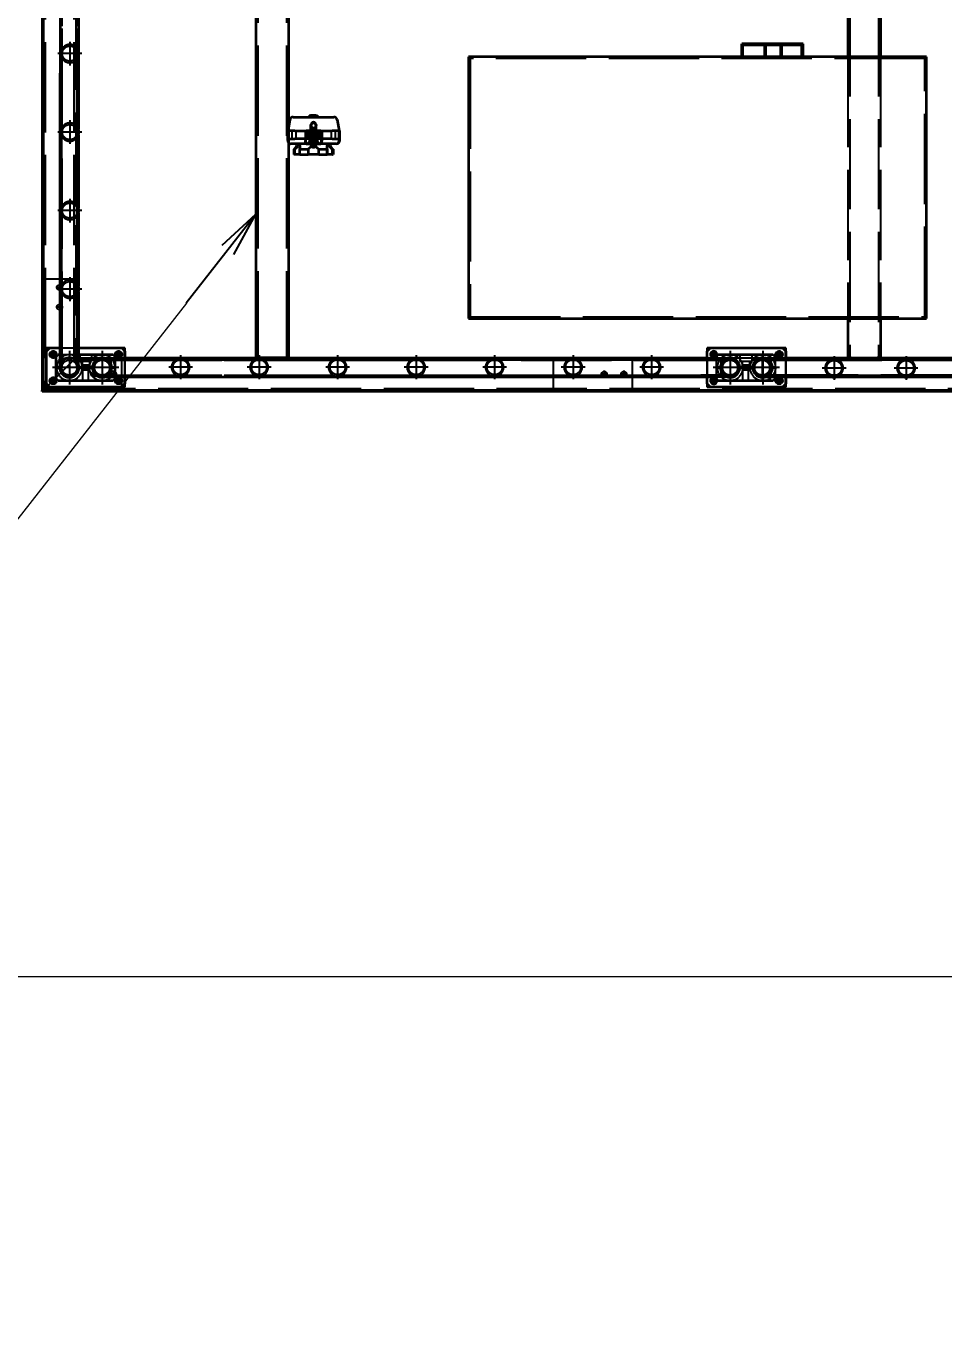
# Model space of a CAD drawing. Header units: millimetres. Extents: x -73083 to 81340, y -6859 to 6812.
# Drawn here: x -68755 to -67353, y -953 to 1062 of the extents above; entities that cross this region are included whole.
import ezdxf

# ---------------------------------------------------------------- set-up
doc = ezdxf.new("R2010")
doc.units = ezdxf.units.MM
doc.linetypes.add('AM_ISO02W050', pattern=[7.5, 6, -1.5])
doc.linetypes.add('AM_ISO08W050', pattern=[18, 12, -1.5, 3, -1.5])
doc.layers.add('AM_7', color=2, linetype='AM_ISO08W050', lineweight=25)
doc.layers.add('AM_HID', color=1, linetype='AM_ISO02W050', lineweight=25)
doc.layers.add('word_dim', color=253, linetype='Continuous')
doc.styles.get("Standard").update_dxf_attribs({"font": 'romans.shx', "bigfont": 'bigfont.shx'})
doc.dimstyles.new('STANDARD 1-23', dxfattribs={"dimscale": 23, "dimtxt": 3.5, "dimasz": 3, "dimexe": 1, "dimexo": 0, "dimgap": 1, "dimtad": 3, "dimdsep": 46, "dimtxsty": 'Standard', "dimblk1": 'OPEN', "dimblk2": 'OPEN', "dimsah": 1, "dimcen": 0, "dimclrd": 256, "dimclre": 256, "dimclrt": 3, "dimazin": 2, "dimtfac": 1, "dimtmove": 0, "dimatfit": 3, "dimldrblk": 'OPEN', "dimfxl": 0, "dimtolj": 1, "dimtzin": 0, "dimlwd": 13, "dimlwe": 13, "dimarcsym": 0})

# ---------------------------------------------------------------- blocks, each defined once
blk = doc.blocks.new('_Open')
at = {"color": 0, "lineweight": -2}
for p, q in [((-1, 0.167), (0, 0)), ((-1, -0.167), (0, 0)), ((0, 0), (-1, 0))]:
    blk.add_line(p, q, dxfattribs=at)
blk = doc.blocks.new('*D1038')
at = {"layer": 'DEFPOINTS', "color": 0, "ltscale": 2}
for p in [(-69400.5, 5106.5), (-69992.4, -391.2), (-66747, -391.2)]:
    blk.add_point(p, dxfattribs=at)
at = {"layer": 'word_dim', "lineweight": 13, "ltscale": 2}
for p, q in [((-69400.5, 5106.5), (-70015.4, 5106.5)), ((-69992.4, 5037.5), (-69992.4, -322.2)), ((-66747, -391.2), (-70015.4, -391.2))]:
    blk.add_line(p, q, dxfattribs=at)
at = {"layer": 'word_dim', "lineweight": 13, "ltscale": 2, "xscale": 69, "yscale": 69, "zscale": 69}
for p, rotation in [((-69992.4, 5106.5), 90), ((-69992.4, -391.2), 270)]:
    blk.add_blockref('_Open', p, dxfattribs=dict(at, rotation=rotation))
at = {"layer": 'word_dim', "color": 3, "ltscale": 2, "insert": (-70055.6, 2357.6), "char_height": 80.5, "attachment_point": 5, "rotation": 90}
blk.add_mtext('\\A1;5497.6', dxfattribs=at)
blk = doc.blocks.new('aa1')
for p, q in [((0, 0), (-1, 0)), ((-0.4, 0.067), (0, 0)), ((-0.4, -0.067), (0, 0))]:
    blk.add_line(p, q)
blk = doc.blocks.new('aa2')
blk.add_circle((0, 0), 1)
blk = doc.blocks.new('*D1041')
at = {"layer": 'DEFPOINTS', "color": 0, "linetype": 'Continuous', "ltscale": 2}
for p in [(-68404, 774.4), (-69619.9, -780.9), (-69619.9, -780.9)]:
    blk.add_point(p, dxfattribs=at)
at = {"layer": 'word_dim', "linetype": 'Continuous', "lineweight": 13, "ltscale": 2}
blk.add_line((-68510.2, 638.5), (-69513.7, -645), dxfattribs=at)
at = {"layer": 'word_dim', "linetype": 'Continuous', "lineweight": 13, "ltscale": 2, "xscale": 172.5, "yscale": 172.5, "zscale": 172.5}
for name, p, rotation in [('aa1', (-68404, 774.4), 51.98092033199367), ('aa2', (-69619.9, -780.9), 231.9809203319936)]:
    blk.add_blockref(name, p, dxfattribs=dict(at, rotation=rotation))
at = {"layer": 'word_dim', "color": 3, "linetype": 'Continuous', "ltscale": 2, "insert": (-69012, -3.2), "char_height": 0.000023, "attachment_point": 5, "rotation": 51.9809}
blk.add_mtext('\\A1;1974.23', dxfattribs=at)

msp = doc.modelspace()

# ---------------------------------------------------------------- linework, layer by layer
at = {"color": 7, "lineweight": 35, "ltscale": 23}
for p, q in [((-68353.97554, 1956.24585), (-68353.97719, 554.98194)), ((-68728.96074, 1214.96546), (-68728.9616, 504.98243)), ((-68730.46093, 1204.97468), (-68730.46172, 504.97461)), ((-68728.96093, 1204.97461), (-68728.96172, 504.97461)), ((-68702.9583, 1199.98249), (-68702.95964, 989.98249)), ((-68674.9583, 1199.9823), (-68674.95964, 989.9823)), ((-68403.97643, 1204.96888), (-68403.97719, 554.98206)), ((-67498.96019, 1204.97175), (-67498.9594, 1014.96125)), ((-67448.96019, 1204.97193), (-67448.9594, 1014.96106)), ((-68674.95769, 1135.80433), (-68674.95842, 1024.15973)), ((-67661.27575, 1014.9607), (-67661.27568, 1034.9607)), ((-67567.2108, 1034.96039), (-67661.27568, 1034.9607)), ((-67567.2108, 1014.96039), (-67567.2108, 1034.96039)), ((-68674.95848, 1015.80433), (-68674.95928, 904.15973)), ((-68078.91426, 1014.9618), (-68078.91532, 614.9618)), ((-67378.91423, 1014.95997), (-68078.91426, 1014.9618)), ((-67378.91533, 614.95997), (-67378.91423, 1014.95997)), ((-68702.96233, 584.98243), (-68702.95964, 989.98249)), ((-68674.96233, 584.9823), (-68674.95964, 989.9823)), ((-68351.91875, 918.75586), (-68353.97698, 907.08375)), ((-68346.99468, 922.88758), (-68284.55532, 922.88703)), ((-68320.27498, 925.88733), (-68323.275, 922.88733)), ((-68320.27498, 925.88733), (-68315.77497, 925.88733)), ((-68319.77513, 898.88733), (-68319.77501, 910.85462)), ((-68319.77501, 910.89325), (-68319.77501, 909.88733)), ((-68315.77497, 925.88733), (-68311.27498, 925.88727)), ((-68311.77513, 898.88727), (-68311.77504, 909.88685)), ((-68311.27498, 925.88727), (-68308.275, 922.88721)), ((-68279.63131, 918.75525), (-68276.65712, 901.88697)), ((-68674.95928, 895.80439), (-68674.96001, 784.1598)), ((-68351.12743, 901.88758), (-68353.97631, 901.88758)), ((-68353.97631, 889.88758), (-68351.12755, 889.88758)), ((-68351.12755, 889.88758), (-68344.21852, 889.88752)), ((-68344.21843, 901.88752), (-68351.12743, 901.88758)), ((-68321.06672, 889.88733), (-68344.21852, 889.88752)), ((-68344.21843, 901.88752), (-68321.06662, 901.88733)), ((-68307.78116, 898.88721), (-68323.78128, 898.88733)), ((-68323.76915, 892.8874), (-68320.77509, 892.88733)), ((-68320.77509, 892.88733), (-68323.76915, 892.8874)), ((-68320.77517, 889.00062), (-68320.77513, 891.88733)), ((-68318.27517, 887.55719), (-68320.77517, 889.00062)), ((-68320.77513, 891.88733), (-68320.7751, 894.77411)), ((-68320.7751, 894.77411), (-68318.2751, 896.21747)), ((-68319.77526, 880.922), (-68319.77523, 888.42334)), ((-68319.7752, 887.48731), (-68319.77523, 880.84644)), ((-68319.7752, 888.42414), (-68319.7752, 887.48731)), ((-68315.77518, 886.11377), (-68318.27517, 887.55719)), ((-68318.2751, 896.21747), (-68315.77509, 897.66077)), ((-68313.27517, 887.55713), (-68315.77518, 886.11377)), ((-68315.77509, 897.66077), (-68313.2751, 896.21741)), ((-68310.77517, 889.00049), (-68313.27517, 887.55713)), ((-68313.2751, 896.21741), (-68310.7751, 894.77399)), ((-68311.7752, 887.48725), (-68311.77526, 880.89881)), ((-68311.7752, 888.42408), (-68311.7752, 887.48725)), ((-68310.77517, 892.88727), (-68307.76903, 892.88721)), ((-68307.76903, 892.88721), (-68310.77517, 892.88727)), ((-68310.77513, 891.88727), (-68310.77517, 889.00049)), ((-68310.7751, 894.77399), (-68310.77513, 891.88727)), ((-68287.33191, 889.88709), (-68310.48372, 889.88727)), ((-68310.48362, 901.88727), (-68287.33182, 901.88709)), ((-68287.33191, 889.88709), (-68280.42292, 889.88703)), ((-68280.42281, 901.88703), (-68287.33182, 901.88709)), ((-68280.42292, 889.88703), (-68277.3422, 889.88697)), ((-68277.34211, 901.88697), (-68280.42281, 901.88703)), ((-68275.81635, 889.88697), (-68277.3422, 889.88697)), ((-68277.34211, 901.88697), (-68275.81626, 901.88697)), ((-68275.77517, 901.88697), (-68275.81626, 901.88697)), ((-68275.77529, 886.88697), (-68275.77517, 901.88697)), ((-68319.77526, 881.88733), (-68350.77532, 881.88758)), ((-68345.77541, 873.88758), (-68345.77547, 865.88758)), ((-68344.80112, 873.88758), (-68345.77539, 873.88758)), ((-68344.80114, 873.88758), (-68344.8012, 865.88758)), ((-68338.14872, 880.88746), (-68336.84993, 880.88746)), ((-68336.85537, 865.88746), (-68336.85529, 873.88758)), ((-68336.85526, 873.88746), (-68323.72168, 873.88733)), ((-68323.7217, 873.88733), (-68323.72176, 865.88733)), ((-68280.77533, 881.88697), (-68311.77207, 881.88733)), ((-68307.82952, 865.88721), (-68307.82944, 873.88721)), ((-68307.82906, 873.88733), (-68294.69548, 873.88709)), ((-68294.70073, 880.88709), (-68293.40194, 880.88709)), ((-68294.69545, 873.88709), (-68294.69551, 865.88709)), ((-68286.74965, 873.88709), (-68285.77541, 873.88709)), ((-68286.74962, 865.88709), (-68286.74956, 873.88709)), ((-68285.77541, 873.88709), (-68285.77547, 865.88709)), ((-68344.80129, 865.88758), (-68345.77547, 865.88758)), ((-68336.85523, 865.88746), (-68344.80129, 865.88758)), ((-68336.85537, 865.88746), (-68323.72136, 865.88733)), ((-68307.82952, 865.88721), (-68323.72136, 865.88733)), ((-68307.82952, 865.88721), (-68294.69553, 865.88709)), ((-68286.74962, 865.88709), (-68295.03545, 865.88709)), ((-68286.74962, 865.88709), (-68285.77547, 865.88709)), ((-68674.96013, 775.80433), (-68674.96086, 664.1598)), ((-68674.96086, 655.80433), (-68674.96154, 559.98304)), ((-68078.91532, 614.9618), (-67378.91533, 614.95997)), ((-67498.95775, 614.96119), (-67498.95751, 554.974)), ((-67448.95775, 614.96106), (-67448.95751, 554.97425)), ((-68674.96257, 539.89185), (-68674.96233, 584.9823)), ((-68723.9616, 514.98243), (-68723.96154, 564.98243)), ((-68723.96148, 569.98243), (-68723.96154, 564.98243)), ((-68723.96154, 564.98243), (-68718.96154, 569.98243)), ((-68723.96148, 569.98243), (-68718.96154, 569.98243)), ((-68718.96154, 569.98243), (-68702.9616, 569.98243)), ((-68674.9616, 569.9823), (-68608.96154, 569.9823)), ((-68608.96154, 569.9823), (-68603.96151, 569.9823)), ((-68608.96154, 569.9823), (-68603.96154, 564.9823)), ((-68603.96154, 553.98328), (-68603.96151, 569.9823)), ((-68603.96154, 564.9823), (-68603.96154, 553.98243)), ((-67713.96154, 564.98389), (-67708.96154, 569.98389)), ((-67713.96154, 569.98121), (-67708.96422, 569.98121)), ((-67713.96154, 569.98121), (-67713.96154, 564.98389)), ((-67713.96154, 553.98475), (-67713.96154, 564.98389)), ((-67708.96154, 569.98389), (-67598.96154, 569.98377)), ((-67598.96154, 569.98377), (-67593.96154, 564.98377)), ((-67598.95885, 569.98108), (-67593.96154, 569.98108)), ((-67593.96154, 553.97193), (-67593.96154, 569.98108)), ((-67593.96154, 564.98377), (-67593.96154, 553.9712)), ((-68708.96257, 556.9823), (-68705.96257, 559.9823)), ((-68708.96257, 540.9823), (-68708.96257, 556.9823)), ((-68705.96257, 559.9823), (-68702.96257, 559.9823)), ((-68674.96257, 559.9823), (-68621.96257, 559.9823)), ((-68638.97319, 553.9823), (-68593.9627, 553.98243)), ((-68621.96257, 559.9823), (-68618.96257, 556.9823)), ((-68618.96257, 556.9823), (-68618.96257, 553.98243)), ((-68603.96154, 554.9823), (-67713.96154, 554.98121)), ((-68593.9627, 553.98243), (-68128.9627, 553.98316)), ((-68398.97722, 554.98206), (-68403.97719, 554.98206)), ((-68358.97722, 554.98206), (-68398.97722, 554.98206)), ((-68353.97719, 554.98194), (-68358.97722, 554.98206)), ((-67723.9627, 553.98377), (-68128.9627, 553.98316)), ((-67699.98125, 556.97132), (-67696.98125, 559.97132)), ((-67699.98125, 553.98389), (-67699.98125, 556.97132)), ((-67696.98125, 559.97132), (-67612.98125, 559.97132)), ((-67629.99193, 553.97132), (-67584.98125, 553.97107)), ((-67612.98125, 559.97132), (-67609.98125, 556.97132)), ((-67609.98125, 556.97132), (-67609.98125, 553.9712)), ((-67593.96154, 554.98108), (-67498.95751, 554.98096)), ((-67584.98125, 553.97107), (-67179.98119, 553.96839)), ((-67493.95751, 554.974), (-67498.95751, 554.974)), ((-67493.95751, 554.974), (-67453.95751, 554.97425)), ((-67448.95751, 554.97425), (-67453.95751, 554.97425)), ((-67448.95751, 554.98096), (-67149.98021, 554.9806)), ((-68708.96257, 540.9823), (-68703.42803, 540.9823)), ((-68708.96257, 522.9823), (-68708.96257, 538.9823)), ((-68703.42803, 538.9823), (-68708.96257, 538.9823)), ((-68674.49712, 540.9823), (-68653.42803, 540.9823)), ((-68653.42803, 538.9823), (-68674.49712, 538.9823)), ((-68618.96331, 525.9823), (-67699.98198, 525.98389)), ((-68618.96257, 525.98243), (-68618.96257, 522.9823)), ((-68603.9616, 509.9823), (-68603.96157, 525.98328)), ((-68603.96157, 525.98243), (-68603.9616, 514.9823)), ((-68593.96263, 525.98243), (-68128.96265, 525.98316)), ((-68128.96265, 525.98316), (-67723.96263, 525.98377)), ((-67678.95183, 525.98389), (-67723.96263, 525.98377)), ((-67713.9616, 514.98389), (-67713.9616, 525.98475)), ((-67699.98125, 522.97132), (-67699.98125, 525.98389)), ((-67644.4467, 538.97132), (-67664.99932, 538.97132)), ((-67664.99755, 540.97132), (-67644.4467, 540.97132)), ((-67524.16387, 525.97059), (-67609.98198, 525.9712)), ((-67609.98125, 525.9712), (-67609.98125, 522.97132)), ((-67593.9616, 509.98108), (-67593.9616, 525.97193)), ((-67593.9616, 525.9712), (-67593.9616, 514.98377)), ((-67584.98143, 525.97107), (-67179.98143, 525.96839)), ((-67414.16387, 525.96985), (-67515.80248, 525.97059)), ((-67304.16387, 525.96912), (-67405.80248, 525.96985)), ((-68728.96172, 504.97461), (-68730.46172, 504.97461)), ((-68730.46172, 503.47461), (-68730.46172, 504.97461)), ((-67134.98168, 504.97278), (-68730.46172, 504.97461)), ((-68723.9616, 509.98243), (-68728.9616, 504.98243)), ((-68728.96123, 504.98243), (-68723.96123, 509.98243)), ((-68728.96123, 504.98243), (-67134.9818, 504.9806)), ((-68723.9616, 514.98243), (-68723.9616, 509.98243)), ((-68718.9616, 509.98243), (-68723.9616, 514.98243)), ((-68603.9616, 509.9823), (-68723.9616, 509.98243)), ((-68608.9616, 509.9823), (-68718.9616, 509.98243)), ((-68711.6115, 522.3324), (-68716.31163, 517.63233)), ((-68711.61132, 522.33228), (-68716.31145, 517.63221)), ((-68705.96257, 519.9823), (-68708.96257, 522.9823)), ((-68621.96257, 519.9823), (-68705.96257, 519.9823)), ((-68618.96257, 522.9823), (-68621.96257, 519.9823)), ((-68603.9616, 514.9823), (-68608.9616, 509.9823)), ((-67948.93526, 504.9668), (-67948.93526, 504.98157)), ((-67713.9616, 514.98389), (-67713.9616, 509.98121)), ((-67708.9616, 509.98389), (-67713.9616, 514.98389)), ((-67593.9616, 509.98108), (-67713.9616, 509.98121)), ((-67598.9616, 509.98377), (-67708.9616, 509.98389)), ((-67696.98125, 519.97132), (-67699.98125, 522.97132)), ((-67612.98125, 519.97132), (-67696.98125, 519.97132)), ((-67609.98125, 522.97132), (-67612.98125, 519.97132)), ((-67593.9616, 514.98377), (-67598.9616, 509.98377)), ((-67134.98168, 503.47278), (-68730.46172, 503.47461))]:
    msp.add_line(p, q, dxfattribs=at)
for points in [[(-68311.78435, 911.16022), (-68311.77501, 910.36786), (-68311.77501, 909.88727)], [(-68338.14872, 880.88746), (-68339.04052, 879.4137), (-68339.94478, 878.13685), (-68340.70195, 877.21436), (-68341.37911, 876.48584), (-68342.11591, 875.78382), (-68342.92766, 875.10816), (-68343.81411, 874.47522), (-68344.80111, 873.88758)], [(-68336.08628, 876.79151), (-68336.1419, 877.81043), (-68336.33599, 879.0431), (-68336.61589, 880.16675), (-68336.84993, 880.88746)], [(-68319.0855, 878.64173), (-68320.00051, 877.62842), (-68321.41993, 876.1117), (-68322.82924, 874.70508), (-68323.7217, 873.88733)], [(-68307.82904, 873.88721), (-68309.1715, 875.141), (-68310.11538, 876.09559), (-68311.98772, 878.11023), (-68312.46512, 878.64148)], [(-68294.70073, 880.88709), (-68295.07422, 879.65381), (-68295.34296, 878.32605), (-68295.44371, 877.40186), (-68295.4644, 876.79126)], [(-68295.4644, 876.79126), (-68295.40673, 875.84778), (-68295.32215, 875.35779), (-68295.1939, 874.88563), (-68295.04406, 874.49659), (-68294.69545, 873.88709)], [(-68702.92998, 539.0271), (-68702.96263, 540.44043), (-68702.96257, 555.5138), (-68702.96233, 584.98243)], [(-67678.57866, 553.97864), (-67679.67766, 553.98389), (-67717.55852, 553.98389), (-67723.9627, 553.98377)], [(-68639.34661, 525.98755), (-68638.24761, 525.9823), (-68600.36681, 525.98243), (-68593.96263, 525.98243)], [(-67630.36522, 525.97657), (-67629.26641, 525.97132), (-67591.38561, 525.97107), (-67584.98143, 525.97107)]]:
    msp.add_lwpolyline(points, dxfattribs=at)
for centre, radius in [((-68315.7751, 891.88733), 4), ((-68315.7751, 891.88733), 3.5), ((-68713.96154, 559.98243), 5), ((-68613.96154, 559.9823), 5), ((-67603.96154, 559.98377), 5), ((-68713.96154, 559.98243), 3.3235), ((-68613.96154, 559.9823), 3.3235), ((-67703.96154, 559.98121), 3.3235), ((-67603.96154, 559.98108), 3.3235), ((-68713.9616, 519.98243), 5), ((-68613.96172, 519.9823), 5), ((-67603.96172, 519.98377), 5), ((-68713.9616, 519.98243), 3.3235), ((-68613.9616, 519.9823), 3.3235), ((-67703.9616, 519.98121), 3.3235), ((-67603.9616, 519.98108), 3.3235)]:
    msp.add_circle(centre, radius, dxfattribs=at)
for centre, radius, start, end in [((-68688.31987, 1019.98133), 14, 342.61340854, 17.38582648), ((-68346.99474, 917.88758), 5, 89.99953122, 169.99952889), ((-68315.77501, 910.88733), 4, 3.91257397, 176.0864842), ((-68284.55535, 917.88703), 5, 9.99953013, 89.99953122), ((-68688.32061, 899.98133), 14, 342.61340854, 17.38582648), ((-68323.77517, 895.88733), 3, 90.11696266, 179.9995269), ((-68323.77517, 895.88733), 3, 179.9995269, 270.11696449), ((-68315.77517, 895.88733), 8, 202.02389899, 231.31787), ((-68315.77517, 895.88733), 8, 119.99945692, 157.97514478), ((-68315.77517, 895.88733), 6, 209.99957918, 213.55758865), ((-68315.77517, 895.88733), 6, 131.80976924, 149.99946459), ((-68315.77513, 891.88733), 5, 59.99953039, 179.9988712), ((-68315.77513, 891.88733), 5, 179.99993671, 329.99924784), ((-68315.78936, 891.87305), 5.0195, 30.05898635, 59.94007359), ((-68315.77517, 895.88733), 6, 29.99959444, 48.18912586), ((-68315.77517, 895.88733), 8, 22.02391595, 59.99943476), ((-68315.77513, 891.88733), 5, 359.99953056, 29.99952955), ((-68315.79567, 891.89283), 5.02063, 330.06234855, 359.9367122), ((-68315.77517, 895.88733), 8, 308.68224794, 337.97516027), ((-68315.77517, 895.88733), 6, 326.44297325, 329.99948007), ((-68307.77517, 895.88721), 3, 266.08649035, 270.10036029), ((-68307.77517, 895.88721), 3, 86.08648853, 90.11696266), ((-68307.77517, 895.88727), 3.00003, 270.11697814, 273.91255525), ((-68307.77517, 895.88721), 3, 273.91257574, 86.08648853), ((-68280.77529, 886.88697), 5, 269.99953304, 359.99953055), ((-68350.77529, 886.88758), 5, 230.1828838, 269.99953304), ((-68350.75264, 882.56092), 10, 299.8495156, 356.1387899), ((-68315.77526, 880.88733), 4, 183.91257323, 356.08648687), ((-68315.94889, 880.89417), 4.17371, 356.15530018, 0.56520328), ((-68280.79802, 882.56031), 10, 183.86026765, 240.14952316), ((-68688.32146, 779.98133), 14, 342.61340854, 17.38582648), ((-68688.32225, 659.98133), 14, 342.61340854, 17.38582648), ((-67703.96154, 559.98389), 5, 323.61573939, 322.76312346), ((-68638.96257, 539.9823), 14.5, 74.90938938, 176.04546208), ((-68638.96263, 539.9823), 14, 89.99003043, 266.07698955), ((-68638.96263, 539.9823), 14, 88.42842379, 89.99003043), ((-68518.96163, 540.6222), 14, 72.61432971, 107.38585289), ((-68398.96166, 540.62232), 14, 72.61432971, 107.38585289), ((-68278.96163, 540.62256), 14, 72.61432971, 107.38585289), ((-68158.96164, 540.62269), 14, 72.61432971, 107.38585289), ((-68038.96164, 540.62293), 14, 72.61432971, 107.38585289), ((-67918.96163, 540.62317), 14, 72.61432971, 107.38585289), ((-67798.96163, 540.6233), 14, 72.61432971, 107.38585289), ((-67679.98125, 539.97132), 14.5, 59.54599217, 104.89868731), ((-67678.96263, 539.98389), 14, 268.42841878, 88.42842379), ((-67629.98125, 539.97132), 14.5, 74.9089181, 176.04546208), ((-67628.96166, 539.98377), 15.35, 148.13355253, 213.18351285), ((-67629.98125, 539.97132), 14, 89.99962001, 266.08657231), ((-67629.98125, 539.97132), 14, 88.42843062, 89.99962001), ((-68688.9616, 539.98243), 19.75, 177.09795325, 182.90222433), ((-68688.9616, 539.98243), 15.35, 176.26583131, 183.73501564), ((-68688.96257, 539.9823), 14.5, 164.90968559, 176.04546208), ((-68688.96257, 539.9823), 14.5, 183.95460622, 356.04546049), ((-68688.96263, 539.98243), 14, 183.9126552, 3.91266063), ((-68688.96257, 539.9823), 14.5, 3.9546044, 15.09175718), ((-68688.9616, 539.98243), 15.35, 356.26768368, 3.73369772), ((-68688.9616, 539.98243), 19.75, 357.09892048, 2.90430444), ((-68638.9616, 539.9823), 19.75, 177.09546706, 182.90140471), ((-68638.9616, 539.9823), 15.35, 176.26789402, 183.73390915), ((-68638.96257, 539.9823), 14.5, 183.95460622, 285.09146439), ((-68638.96263, 539.9823), 14, 266.07698955, 268.42842561), ((-67703.9616, 519.98389), 5, 37.2447859, 35.17881077), ((-67679.98125, 539.97132), 14.5, 254.71841228, 301.8757322), ((-67678.96166, 539.98389), 15.35, 356.2209844, 3.68667059), ((-67678.96166, 539.98389), 19.75, 357.06338044, 2.86796228), ((-67628.96166, 539.98377), 19.75, 177.13538269, 182.93772765), ((-67629.98125, 539.97132), 14.5, 183.95460622, 285.09098628), ((-67629.98125, 539.97132), 14, 266.08657231, 268.42843244), ((-67519.98235, 539.33094), 14, 252.61357338, 287.38566346), ((-67409.98235, 539.33021), 14, 252.61357338, 287.38566346)]:
    msp.add_arc(centre, radius, start, end, dxfattribs=at)
for centre, major_axis, ratio, start_param, end_param in [((-68315.77501, 909.88733), (-4, 0), 0.9333333342, 6.283182142, 7.8539784688), ((-68315.77501, 909.88733), (-4, 0), 0.9333333342, 3.1415894884, 6.283182142), ((-68315.77501, 909.88733), (-4, 0), 0.9333333342, 1.5707931616, 3.1415894884), ((-68352.83715, 891.84583), (15.48409, -18.49463), 0.3455143616, 0.0872124429, 0.3914595867), ((-66399.86235, 5102.70911), (-1885.97656, -4229.27148), 0.0535294352, 6.2430687678, 6.2790907539)]:
    msp.add_ellipse(centre, major_axis=major_axis, ratio=ratio, start_param=start_param, end_param=end_param, dxfattribs=at)
at = {"layer": 'AM_7', "ltscale": 23}
for p, q in [((-68688.31987, 1038.1814), (-68688.31987, 1001.78138)), ((-68670.1198, 1019.98133), (-68706.51982, 1019.98133)), ((-68688.32061, 918.18134), (-68688.32061, 881.78138)), ((-68670.12065, 899.98133), (-68706.52068, 899.98133)), ((-68305.37517, 895.88733), (-68326.17516, 895.88733)), ((-68307.97533, 891.88733), (-68323.57532, 891.88733)), ((-68315.77532, 899.68732), (-68315.77532, 884.08729)), ((-68315.77517, 906.2873), (-68315.77517, 885.48731)), ((-68688.32146, 798.1814), (-68688.32146, 761.78138)), ((-68670.12145, 779.98133), (-68706.52141, 779.98133)), ((-68703.96135, 667.92676), (-68703.96135, 657.03797)), ((-68688.32225, 678.1814), (-68688.32225, 641.78138)), ((-68698.51696, 662.48243), (-68709.40575, 662.48243)), ((-68670.12224, 659.98133), (-68706.52227, 659.98133)), ((-68698.51702, 632.48243), (-68709.40581, 632.48243)), ((-68703.96135, 637.92676), (-68703.96135, 627.03797)), ((-68713.96154, 566.48243), (-68713.96154, 553.48243)), ((-68688.9616, 565.65735), (-68688.9616, 514.30738)), ((-68638.9616, 565.65735), (-68638.9616, 514.30726)), ((-68613.96154, 566.4823), (-68613.96154, 553.4823)), ((-67703.96154, 566.48389), (-67703.96154, 553.48389)), ((-67703.96154, 564.30176), (-67703.96154, 555.66065)), ((-67678.96166, 565.65882), (-67678.96166, 514.30884)), ((-67628.96166, 565.65882), (-67628.96166, 514.30884)), ((-67603.96154, 566.48377), (-67603.96154, 553.48377)), ((-67603.96154, 564.30164), (-67603.96154, 555.66053)), ((-68707.46154, 559.98243), (-68720.46154, 559.98243)), ((-68607.46154, 559.9823), (-68620.46154, 559.9823)), ((-68518.96163, 558.82215), (-68518.96163, 522.42212)), ((-68398.96166, 558.82239), (-68398.96166, 522.42237)), ((-68278.96163, 558.82251), (-68278.96163, 522.42249)), ((-68158.96164, 558.82276), (-68158.96164, 522.42273)), ((-68038.96164, 558.82288), (-68038.96164, 522.42298)), ((-67918.96163, 558.82313), (-67918.96163, 522.4231)), ((-67798.96163, 558.82337), (-67798.96163, 522.42334)), ((-67697.46154, 559.98389), (-67710.46154, 559.98389)), ((-67699.64098, 559.98121), (-67708.28209, 559.98121)), ((-67629.98125, 558.17127), (-67629.98125, 521.77137)), ((-67597.46154, 559.98377), (-67610.46154, 559.98377)), ((-67599.64098, 559.98108), (-67608.28209, 559.98108)), ((-67519.98235, 557.53101), (-67519.98235, 521.13099)), ((-67409.98235, 557.53028), (-67409.98235, 521.13025)), ((-68663.28667, 539.98243), (-68714.63665, 539.98243)), ((-68713.9616, 526.48243), (-68713.9616, 513.48243)), ((-68613.28667, 539.9823), (-68664.63665, 539.9823)), ((-68646.01714, 529.9823), (-68656.90593, 529.9823)), ((-68651.46148, 535.42676), (-68651.46148, 524.53797)), ((-68616.01714, 529.9823), (-68626.90593, 529.9823)), ((-68621.46148, 535.42664), (-68621.46148, 524.53797)), ((-68613.96172, 526.4823), (-68613.96172, 513.4823)), ((-68500.76165, 540.6222), (-68537.16164, 540.6222)), ((-68380.76165, 540.62232), (-68417.16164, 540.62232)), ((-68260.76163, 540.62256), (-68297.16164, 540.62256)), ((-68140.76164, 540.62269), (-68177.16164, 540.62269)), ((-68020.76163, 540.62293), (-68057.16164, 540.62293)), ((-67900.76165, 540.62317), (-67937.16164, 540.62317)), ((-67865.99083, 529.9668), (-67876.87963, 529.9668)), ((-67871.43523, 535.41114), (-67871.43523, 524.52234)), ((-67835.99083, 529.96668), (-67846.87963, 529.96668)), ((-67841.43523, 535.41114), (-67841.43523, 524.52234)), ((-67780.76165, 540.6233), (-67817.16164, 540.6233)), ((-67653.28661, 539.98389), (-67704.63665, 539.98389)), ((-67703.9616, 526.48389), (-67703.9616, 513.48389)), ((-67703.9616, 524.30176), (-67703.9616, 515.66065)), ((-67603.28661, 539.98377), (-67654.63665, 539.98377)), ((-67611.7813, 539.97132), (-67648.18126, 539.97132)), ((-67603.96172, 526.48377), (-67603.96172, 513.48377)), ((-67603.9616, 524.30164), (-67603.9616, 515.66053)), ((-67501.78234, 539.33094), (-67538.18236, 539.33094)), ((-67391.78234, 539.33021), (-67428.18236, 539.33021)), ((-68707.4616, 519.98243), (-68720.4616, 519.98243)), ((-68607.46172, 519.9823), (-68620.46172, 519.9823)), ((-67697.4616, 519.98389), (-67710.4616, 519.98389)), ((-67699.64104, 519.98121), (-67708.28215, 519.98121)), ((-67597.46172, 519.98377), (-67610.46172, 519.98377)), ((-67599.64104, 519.98108), (-67608.28215, 519.98108))]:
    msp.add_line(p, q, dxfattribs=at)
at = {"layer": 'AM_HID', "ltscale": 23}
for p, q in [((-68725.9583, 3279.9823), (-68725.9616, 507.98243)), ((-68681.9583, 3279.9823), (-68681.96154, 551.98243)), ((-68400.97402, 3274.98206), (-68400.97722, 554.98206)), ((-68356.97402, 3274.98206), (-68356.97722, 554.98206)), ((-67495.96331, 1954.97486), (-67495.95751, 554.974)), ((-67451.96331, 1954.97498), (-67451.95751, 554.97425)), ((-68678.96068, 1274.9654), (-68678.96148, 554.9823)), ((-68702.95708, 1230.98249), (-68702.9616, 553.98243)), ((-68700.45708, 1230.98249), (-68700.45842, 1031.98243)), ((-68677.45708, 1230.9823), (-68677.45842, 1031.9823)), ((-68700.4583, 1199.98243), (-68700.45964, 989.98243)), ((-68677.4583, 1199.9823), (-68677.45964, 989.9823)), ((-68700.45842, 1031.98243), (-68700.4616, 553.98243)), ((-68677.45842, 1031.9823), (-68677.4616, 553.9823)), ((-67658.77575, 1012.46064), (-67658.77568, 1032.46064)), ((-67569.7108, 1032.46045), (-67658.77568, 1032.46064)), ((-67626.26604, 1014.96058), (-67626.26598, 1034.96058)), ((-67623.76604, 1012.46058), (-67623.76598, 1032.46058)), ((-67601.91954, 1012.46045), (-67601.91948, 1032.46045)), ((-67599.41954, 1014.96045), (-67599.41948, 1034.96045)), ((-67569.71086, 1012.46045), (-67569.7108, 1032.46045)), ((-68674.95842, 1024.15973), (-68674.95848, 1015.80433)), ((-68076.41426, 1012.4618), (-68076.4153, 617.4618)), ((-67381.4143, 1012.45997), (-68076.41426, 1012.4618)), ((-67498.9594, 1014.96125), (-67498.95775, 614.96119)), ((-67448.9594, 1014.96106), (-67448.95775, 614.96106)), ((-67381.41533, 617.45997), (-67381.4143, 1012.45997)), ((-68700.46233, 584.98243), (-68700.45964, 989.98243)), ((-68677.46233, 584.9823), (-68677.45964, 989.9823)), ((-68353.97698, 907.08375), (-68354.89324, 901.88764)), ((-68311.77504, 909.88685), (-68311.77501, 910.89704)), ((-68674.95928, 904.15973), (-68674.95928, 895.80439)), ((-68355.77529, 886.88758), (-68355.77517, 901.88764)), ((-68355.73409, 901.88764), (-68355.77517, 901.88764)), ((-68354.20827, 889.88764), (-68355.73418, 889.88764)), ((-68355.73409, 901.88764), (-68354.20818, 901.88764)), ((-68354.35692, 901.88764), (-68354.35704, 886.88758)), ((-68354.20827, 889.88764), (-68353.97631, 889.88758)), ((-68353.97631, 901.88758), (-68354.20818, 901.88764)), ((-68350.5183, 901.88758), (-68315.77523, 901.88733)), ((-68348.77513, 901.88758), (-68348.77523, 889.88758)), ((-68342.77513, 901.88752), (-68342.77523, 889.88752)), ((-68328.77524, 901.8874), (-68328.77536, 886.88746)), ((-68326.77542, 880.88733), (-68326.77524, 902.8874)), ((-68326.77526, 902.8874), (-68321.7753, 897.88733)), ((-68326.77524, 902.8874), (-68304.77524, 902.88721)), ((-68321.77529, 897.88733), (-68326.77524, 902.8874)), ((-68323.78128, 898.88733), (-68307.78128, 898.88721)), ((-68321.77541, 885.88733), (-68321.7753, 897.88733)), ((-68321.77532, 891.88733), (-68321.77538, 885.88733)), ((-68321.77529, 897.88733), (-68321.77532, 891.88733)), ((-68321.7753, 897.88733), (-68309.7753, 897.88727)), ((-68315.77529, 897.88733), (-68321.77529, 897.88733)), ((-68310.48372, 889.88727), (-68321.06672, 889.88733)), ((-68321.06662, 901.88733), (-68310.48362, 901.88727)), ((-68320.79625, 890.82911), (-68320.72597, 890.82679)), ((-68320.73005, 892.82679), (-68320.79624, 892.82441)), ((-68320.77509, 892.88733), (-68310.77517, 892.88727)), ((-68310.77517, 892.88727), (-68320.77509, 892.88733)), ((-68320.73005, 892.82679), (-68320.62578, 892.82679)), ((-68320.65975, 892.82441), (-68320.73005, 892.82679)), ((-68320.73005, 892.82679), (-68317.99376, 892.82673)), ((-68320.72597, 890.82679), (-68320.65978, 890.82911)), ((-68320.72597, 890.82679), (-68320.62578, 890.82679)), ((-68320.72597, 890.82679), (-68317.99379, 890.82673)), ((-68317.53093, 892.82673), (-68320.62578, 892.82679)), ((-68317.53096, 890.82673), (-68320.62578, 890.82679)), ((-68319.77523, 888.42334), (-68319.77513, 898.88733)), ((-68313.20446, 890.82667), (-68317.99379, 890.82673)), ((-68313.20444, 892.82667), (-68317.99376, 892.82673)), ((-68317.6659, 900.38154), (-68317.66603, 882.39783)), ((-68317.66594, 902.38971), (-68317.66594, 902.37977)), ((-68317.66593, 902.03602), (-68317.66594, 902.37977)), ((-68317.66593, 902.03602), (-68317.66593, 901.96192)), ((-68317.6659, 900.38154), (-68317.66593, 901.96192)), ((-68317.53096, 890.82673), (-68313.66726, 890.82667)), ((-68317.53093, 892.82673), (-68313.66724, 892.82667)), ((-68313.66603, 886.71375), (-68316.66603, 886.71387)), ((-68316.66597, 897.88935), (-68313.66597, 897.88929)), ((-68313.66597, 897.52265), (-68316.66597, 897.52271)), ((-68313.66596, 897.44861), (-68316.66596, 897.44861)), ((-68313.66594, 896.65735), (-68316.66594, 896.65735)), ((-68316.66593, 903.38971), (-68313.66593, 903.38965)), ((-68313.66591, 903.03687), (-68316.66591, 903.03687)), ((-68313.66591, 902.96283), (-68316.66591, 902.96283)), ((-68316.66591, 897.38971), (-68313.66591, 897.38965)), ((-68309.77529, 897.88727), (-68315.77529, 897.88733)), ((-68315.77523, 901.88733), (-68281.03206, 901.88703)), ((-68310.57244, 890.82667), (-68313.66726, 890.82667)), ((-68310.57244, 892.82667), (-68313.66724, 892.82667)), ((-68310.46817, 890.82667), (-68313.20446, 890.82667)), ((-68310.47225, 892.82667), (-68313.20444, 892.82667)), ((-68312.6659, 900.38154), (-68312.66603, 882.39783)), ((-68312.66594, 902.3797), (-68312.66594, 902.38965)), ((-68312.66594, 902.3797), (-68312.66593, 902.03595)), ((-68312.66593, 902.03595), (-68312.66593, 901.96192)), ((-68312.66593, 901.96192), (-68312.6659, 900.38154)), ((-68311.77526, 880.88953), (-68311.77513, 898.88727)), ((-68310.47225, 892.82667), (-68310.57244, 892.82667)), ((-68310.46817, 890.82667), (-68310.57244, 890.82667)), ((-68310.46817, 890.82667), (-68310.53847, 890.82898)), ((-68310.53844, 892.82435), (-68310.47225, 892.82667)), ((-68310.47225, 892.82667), (-68310.40197, 892.82435)), ((-68310.40198, 890.82898), (-68310.46817, 890.82667)), ((-68309.7753, 897.88727), (-68309.77541, 885.88721)), ((-68309.77538, 885.88721), (-68309.77532, 891.88727)), ((-68309.77532, 891.88727), (-68309.77529, 897.88727)), ((-68309.7753, 897.88727), (-68304.77526, 902.88721)), ((-68304.77524, 902.88721), (-68309.77529, 897.88727)), ((-68304.77524, 902.88721), (-68304.77542, 880.88721)), ((-68302.77524, 901.88721), (-68302.77536, 886.88721)), ((-68288.77513, 901.88709), (-68288.77523, 889.88709)), ((-68282.77513, 901.88703), (-68282.77523, 889.88703)), ((-68277.19356, 886.88697), (-68277.19344, 901.88697)), ((-68345.77541, 873.88758), (-68344.80126, 873.88758)), ((-68344.80132, 865.88758), (-68344.80126, 873.88758)), ((-68336.8554, 873.88758), (-68336.85546, 865.88746)), ((-68336.85527, 873.88758), (-68323.72173, 873.88746)), ((-68336.08638, 865.88746), (-68336.08629, 876.79126)), ((-68336.08634, 865.88746), (-68336.08625, 876.79114)), ((-68321.77541, 885.88733), (-68326.77544, 880.88733)), ((-68326.77542, 880.88733), (-68321.77538, 885.88733)), ((-68317.07416, 880.88733), (-68326.77542, 880.88733)), ((-68323.72142, 865.88733), (-68323.72136, 873.88733)), ((-68309.77541, 885.88721), (-68321.77541, 885.88733)), ((-68321.77538, 885.88733), (-68315.77538, 885.88733)), ((-68311.77207, 881.88733), (-68319.77526, 881.88733)), ((-68317.66611, 880.39966), (-68317.66603, 882.39783)), ((-68317.66611, 880.39966), (-68317.66611, 880.38978)), ((-68314.4755, 880.88721), (-68317.07415, 880.88721)), ((-68317.07409, 880.88721), (-68314.47542, 880.88721)), ((-68316.66613, 879.38965), (-68313.66613, 879.38965)), ((-68316.66607, 884.88965), (-68313.66607, 884.88965)), ((-68316.66602, 885.38965), (-68313.66602, 885.38965)), ((-68315.77538, 885.88733), (-68309.77538, 885.88721)), ((-68304.77542, 880.88721), (-68314.47548, 880.88733)), ((-68312.66603, 882.39783), (-68312.66611, 880.39966)), ((-68312.66611, 880.38965), (-68312.66611, 880.39966)), ((-68311.7846, 881.16028), (-68311.77526, 880.88953)), ((-68311.77526, 880.89881), (-68311.77532, 880.93531)), ((-68304.77544, 880.88721), (-68309.77541, 885.88721)), ((-68309.77538, 885.88721), (-68304.77542, 880.88721)), ((-68307.82927, 873.88733), (-68294.69567, 873.88733)), ((-68307.82921, 873.88733), (-68307.82927, 865.88721)), ((-68295.46459, 865.88709), (-68295.46451, 876.79078)), ((-68295.46456, 865.88709), (-68295.46447, 876.7909)), ((-68294.69558, 865.88709), (-68294.69551, 873.88721)), ((-68286.74968, 873.88709), (-68286.74974, 865.88709)), ((-68286.74968, 873.88709), (-68285.77541, 873.88709)), ((-68674.96001, 784.1598), (-68674.96013, 775.80433)), ((-68678.96135, 674.98243), (-68728.96135, 674.98243)), ((-68674.96086, 664.1598), (-68674.96086, 655.80433)), ((-68076.4153, 617.4618), (-67381.41533, 617.45997)), ((-68677.46263, 540.00403), (-68677.46233, 584.9823)), ((-68723.96154, 564.98243), (-68723.9616, 514.98243)), ((-68718.96154, 569.98243), (-68608.96154, 569.9823)), ((-68702.9616, 569.98243), (-68674.9616, 569.9823)), ((-67713.96154, 564.98389), (-67713.9616, 514.98389)), ((-67708.96422, 569.98121), (-67598.95885, 569.98108)), ((-68683.96154, 549.98243), (-68711.6115, 522.3324)), ((-68683.96111, 549.98243), (-68711.61132, 522.33228)), ((-68702.96257, 559.9823), (-68674.96257, 559.9823)), ((-68688.9616, 553.98243), (-68702.9616, 553.98243)), ((-68688.9616, 553.98243), (-68700.4616, 553.98243)), ((-68676.67546, 553.9823), (-68688.9616, 553.98243)), ((-68678.96148, 554.9823), (-68683.96154, 549.98243)), ((-68683.96111, 549.98243), (-68678.96111, 554.9823)), ((-68681.96111, 551.98243), (-66315.96099, 551.97962)), ((-68678.96111, 554.9823), (-68603.96154, 554.9823)), ((-68674.9616, 553.9823), (-68676.67546, 553.9823)), ((-68674.96154, 559.98304), (-68674.9616, 553.9823)), ((-68672.96257, 559.9823), (-68672.96257, 549.9823)), ((-68672.96257, 549.9823), (-68663.96257, 549.9823)), ((-68669.46257, 549.9823), (-68669.46257, 540.9823)), ((-68663.96257, 549.9823), (-68654.96257, 549.9823)), ((-68658.46257, 549.9823), (-68658.46257, 540.9823)), ((-68654.96257, 559.9823), (-68654.96257, 549.9823)), ((-68638.90508, 551.4823), (-68593.9627, 551.48243)), ((-68638.64727, 551.47803), (-68638.90508, 551.4823)), ((-68624.96172, 553.9823), (-67692.96172, 553.98389)), ((-68624.96172, 552.26844), (-68624.96172, 553.9823)), ((-68624.96166, 525.9823), (-68624.96172, 552.26844)), ((-68624.96172, 551.4823), (-68170.96169, 551.48304)), ((-68618.96257, 553.98243), (-68618.96257, 540.9823)), ((-68608.96154, 504.9823), (-68608.96148, 554.9823)), ((-68603.96157, 525.98328), (-68603.96154, 553.98328)), ((-68603.96154, 553.98243), (-68603.96157, 525.98243)), ((-68593.9627, 551.48243), (-68128.96269, 551.48316)), ((-68170.96169, 551.48304), (-67692.96172, 551.48389)), ((-67723.9627, 551.48377), (-68128.96269, 551.48316)), ((-67948.93526, 504.98157), (-67948.9352, 554.9668)), ((-67828.9352, 554.96668), (-67948.9352, 554.9668)), ((-67828.9352, 554.96668), (-67828.93526, 504.96668)), ((-67713.9616, 525.98475), (-67713.96154, 553.98475)), ((-67713.96154, 554.98121), (-67593.96154, 554.98108)), ((-67699.98125, 540.97132), (-67699.98125, 553.98389)), ((-67692.96172, 553.98389), (-67692.96172, 552.27002)), ((-67692.96172, 552.27002), (-67692.96166, 539.98389)), ((-67663.98125, 559.97132), (-67663.98125, 549.97132)), ((-67663.98125, 549.97132), (-67654.98125, 549.97132)), ((-67660.48125, 549.97132), (-67660.48125, 540.97132)), ((-67654.98125, 549.97132), (-67645.98125, 549.97132)), ((-67649.48125, 549.97132), (-67649.48125, 540.97132)), ((-67645.98125, 559.97132), (-67645.98125, 549.97132)), ((-67629.66588, 551.46705), (-67629.95354, 551.47132)), ((-67629.95354, 551.47132), (-67584.98125, 551.47107)), ((-67615.98034, 539.9712), (-67615.98021, 553.9712)), ((-67615.98034, 539.9712), (-67615.98027, 551.4712)), ((-67137.98021, 551.46802), (-67615.98027, 551.4712)), ((-67123.98021, 553.9679), (-67615.98021, 553.9712)), ((-67609.98125, 553.9712), (-67609.98125, 540.97132)), ((-67593.9616, 525.97193), (-67593.96154, 553.97193)), ((-67593.96154, 553.9712), (-67593.9616, 525.9712)), ((-67584.98125, 551.47107), (-67179.98119, 551.46839)), ((-67498.95751, 554.98096), (-67448.95751, 554.98096)), ((-68677.48943, 540.76709), (-68677.46263, 540.00403)), ((-68669.6209, 543.9823), (-68658.3023, 543.9823)), ((-68658.3023, 535.9823), (-68669.6209, 535.9823)), ((-68668.30059, 519.9823), (-68668.30059, 538.9823)), ((-68659.62456, 519.9823), (-68659.62456, 538.9823)), ((-68624.96166, 528.4823), (-68170.96166, 528.48304)), ((-68624.96166, 525.9823), (-68618.96331, 525.9823)), ((-68624.49712, 540.9823), (-68618.96257, 540.9823)), ((-68618.96257, 538.9823), (-68624.49712, 538.9823)), ((-68618.96257, 538.9823), (-68618.96257, 525.98243)), ((-68593.96267, 528.48243), (-68128.96265, 528.48316)), ((-68170.96166, 528.48304), (-67692.96166, 528.48389)), ((-68128.96265, 528.48316), (-67723.96267, 528.48377)), ((-67678.99022, 528.48389), (-67723.96267, 528.48377)), ((-67699.98198, 525.98389), (-67692.96166, 525.98389)), ((-67699.98125, 540.97132), (-67694.4467, 540.97132)), ((-67699.98125, 525.98389), (-67699.98125, 538.97132)), ((-67694.4467, 538.97132), (-67699.98125, 538.97132)), ((-67692.96166, 539.98389), (-67692.96166, 528.48389)), ((-67692.96166, 539.98389), (-67692.96166, 525.98389)), ((-67679.278, 528.48816), (-67678.99022, 528.48389)), ((-67665.5158, 540.97132), (-67664.99755, 540.97132)), ((-67664.99932, 538.97132), (-67665.5158, 538.97132)), ((-67648.3023, 535.98389), (-67659.62096, 535.98389)), ((-67659.6209, 543.98389), (-67648.3023, 543.98389)), ((-67659.3192, 519.97132), (-67659.3192, 538.97132)), ((-67650.64324, 519.97132), (-67650.64324, 538.97132)), ((-67615.9804, 527.68506), (-67615.98034, 539.9712)), ((-67137.98046, 528.46802), (-67615.9804, 528.4712)), ((-67615.9804, 525.9712), (-67615.9804, 527.68506)), ((-67609.98198, 525.9712), (-67615.9804, 525.9712)), ((-67615.5158, 540.97132), (-67609.98125, 540.97132)), ((-67609.98125, 538.97132), (-67615.5158, 538.97132)), ((-67609.98125, 538.97132), (-67609.98125, 525.9712)), ((-67584.98137, 528.47107), (-67179.98143, 528.46839)), ((-67515.80248, 525.97059), (-67524.16387, 525.97059)), ((-67405.80248, 525.96985), (-67414.16387, 525.96985)), ((-68725.96123, 507.98243), (-66271.96099, 507.97962)), ((-68716.31163, 517.63233), (-68723.9616, 509.98243)), ((-68716.31145, 517.63221), (-68723.96123, 509.98243)), ((-67948.93526, 504.9668), (-67828.93526, 504.96668)), ((-67699.98137, 523.01001), (-67699.87499, 522.86475))]:
    msp.add_line(p, q, dxfattribs=at)
for points in [[(-68327.88424, 883.35193), (-68328.18804, 883.93421), (-68328.43444, 884.58729), (-68328.61675, 885.2948), (-68328.735, 886.08008), (-68328.77536, 886.88746)], [(-68319.76583, 892.16028), (-68319.77517, 891.35682), (-68319.7752, 888.42414)], [(-68316.66603, 886.71387), (-68317.02626, 886.65076), (-68317.31293, 886.49097), (-68317.51754, 886.26746), (-68317.62951, 886.02686), (-68317.66603, 885.77552)], [(-68316.66594, 896.65735), (-68317.02831, 896.72248), (-68317.3151, 896.88672), (-68317.51857, 897.11493), (-68317.62969, 897.35999), (-68317.66594, 897.61567)], [(-68313.66603, 886.71375), (-68313.30579, 886.65076), (-68313.01912, 886.49097), (-68312.81453, 886.26746), (-68312.70256, 886.02674), (-68312.66603, 885.7754)], [(-68313.66594, 896.65735), (-68313.30358, 896.72242), (-68313.0168, 896.88672), (-68312.81331, 897.11487), (-68312.7022, 897.35993), (-68312.66594, 897.61561)], [(-68311.78447, 891.61432), (-68311.77518, 891.87031), (-68311.77517, 891.87146), (-68311.77515, 891.81324), (-68311.7752, 888.42408)], [(-68302.77536, 886.88721), (-68302.84423, 885.83167), (-68303.04479, 884.82959), (-68303.36986, 883.91834), (-68303.66655, 883.35169)], [(-68336.08635, 876.79163), (-68336.14403, 875.84803), (-68336.22863, 875.35828), (-68336.35688, 874.88599), (-68336.5067, 874.49695), (-68336.85527, 873.88758)], [(-68336.84996, 880.88746), (-68336.47649, 879.65418), (-68336.20778, 878.32642), (-68336.10703, 877.40223), (-68336.08635, 876.79163)], [(-68325.73278, 881.88733), (-68326.2542, 881.96131), (-68326.64788, 882.1189), (-68326.87139, 882.25062), (-68327.29833, 882.60022), (-68327.60537, 882.94642), (-68327.88424, 883.35193)], [(-68323.72176, 873.88733), (-68322.44048, 875.08106), (-68321.42678, 876.10486), (-68320.41661, 877.17566), (-68318.41422, 879.39515), (-68317.07528, 880.88721)], [(-68317.07521, 880.88721), (-68318.55808, 879.23316), (-68319.0855, 878.64173)], [(-68314.47548, 880.88721), (-68312.97901, 879.21778), (-68311.17789, 877.22278), (-68309.80858, 875.77991), (-68308.45955, 874.45789), (-68307.82927, 873.88733)], [(-68312.46512, 878.64148), (-68314.06945, 880.44324), (-68314.47542, 880.88721)], [(-68303.66655, 883.35169), (-68303.9439, 882.94813), (-68304.24897, 882.6034), (-68304.67911, 882.25062), (-68305.01464, 882.06458), (-68305.36107, 881.94397), (-68305.81801, 881.88721)], [(-68295.46448, 876.79114), (-68295.40885, 877.81019), (-68295.21474, 879.04273), (-68294.93482, 880.16639), (-68294.70076, 880.88709)], [(-68293.40197, 880.88709), (-68292.51021, 879.41334), (-68291.60596, 878.13636), (-68290.8488, 877.21387), (-68290.17165, 876.48536), (-68289.43486, 875.78345), (-68288.62313, 875.10767), (-68287.7367, 874.47486), (-68286.74968, 873.88709)], [(-68700.43584, 539.19764), (-68700.46263, 540.44043), (-68700.46257, 555.51368), (-68700.46233, 584.98243)], [(-67678.64721, 551.47962), (-67679.67766, 551.48389), (-67715.97277, 551.48389), (-67723.9627, 551.48377)], [(-68639.278, 528.4867), (-68638.24761, 528.4823), (-68601.95253, 528.48243), (-68593.96267, 528.48243)], [(-67630.29668, 528.47571), (-67629.26635, 528.47132), (-67592.9713, 528.47107), (-67584.98137, 528.47107)]]:
    msp.add_lwpolyline(points, dxfattribs=at)
for centre, radius in [((-68688.31987, 1019.98133), 11.5), ((-68688.32061, 899.98133), 11.5), ((-68315.77532, 891.88733), 6), ((-68315.7753, 891.88733), 5), ((-68315.77517, 895.88733), 5), ((-68315.77513, 891.88733), 5), ((-68315.7753, 891.88733), 4.338), ((-68315.77517, 895.88733), 4.338), ((-68315.7753, 891.88733), 4), ((-68315.77538, 891.88733), 2.5), ((-68315.77513, 891.88733), 2.459), ((-68315.77535, 891.88733), 1.5), ((-68688.32146, 779.98133), 11.5), ((-68703.96135, 662.48243), 4.188), ((-68688.32225, 659.98133), 11.5), ((-68703.96135, 632.48243), 4.188), ((-68688.96263, 539.98243), 11.5), ((-68638.96263, 539.9823), 11.5), ((-68518.96163, 540.6222), 11.5), ((-68398.96166, 540.62232), 11.5), ((-68278.96163, 540.62256), 11.5), ((-68158.96164, 540.62269), 11.5), ((-68038.96164, 540.62293), 11.5), ((-67918.96163, 540.62317), 11.5), ((-67798.96163, 540.6233), 11.5), ((-67678.96263, 539.98389), 11.5), ((-67629.98125, 539.97132), 11.5), ((-67519.98235, 539.33094), 11.5), ((-67409.98235, 539.33021), 11.5), ((-68651.46148, 529.9823), 4.188), ((-68621.46148, 529.9823), 4.188), ((-67871.43523, 529.9668), 4.188), ((-67841.43523, 529.96668), 4.188)]:
    msp.add_circle(centre, radius, dxfattribs=at)
for centre, radius, start, end in [((-68688.31987, 1019.98133), 14, 17.38582648, 342.61340854), ((-68688.32061, 899.98133), 14, 17.38582648, 342.61340854), ((-68315.45412, 910.87537), 4.32101, 176.21883961, 180.46202997), ((-68315.7401, 910.88959), 4.03499, 179.94772674, 183.9112072), ((-68315.77501, 910.88733), 4, 183.91257323, 356.08648687), ((-68315.69414, 910.88501), 3.91915, 356.03893723, 0.17573909), ((-68350.77529, 886.88758), 5, 179.9995269, 230.1828838), ((-68323.77517, 895.88733), 3, 266.08649035, 270.11696449), ((-68323.77517, 895.88733), 3.00003, 90.11698315, 93.91255343), ((-68323.77517, 895.88733), 3, 86.08648853, 90.11696266), ((-68323.77517, 895.88733), 3, 359.99953055, 90.11696266), ((-68315.77517, 895.88733), 8, 157.97514478, 202.02389899), ((-68323.77517, 895.88733), 3, 270.11696449, 359.99953055), ((-68323.77517, 895.8874), 3.00003, 270.11698498, 273.91255525), ((-68315.77517, 895.88733), 6, 149.99946459, 209.99957918), ((-68320.72802, 891.82679), 1, 359.99953055, 179.9995269), ((-68320.72802, 891.82679), 1, 179.9995269, 359.99953055), ((-68315.77517, 895.88733), 8, 231.31787, 308.68224794), ((-68315.77517, 895.88733), 6, 213.55758865, 326.44297325), ((-68315.77517, 895.88733), 6, 48.18912586, 131.80976924), ((-68315.77517, 895.88733), 8, 59.99943476, 119.99945692), ((-68316.6639, 898.45057), 1.00265, 180.05771009, 269.88222454), ((-68316.66387, 902.03492), 1.00265, 90.11683972, 179.94134734), ((-68316.66584, 898.88941), 1.00011, 179.99418569, 269.99245014), ((-68316.66594, 902.38971), 1, 89.99953122, 179.9995269), ((-68316.66591, 898.38971), 1, 179.9995269, 269.99953304), ((-68316.66542, 898.52308), 1.00045, 179.96948772, 269.96954168), ((-68316.66539, 901.96247), 1.00045, 90.02951575, 180.02956971), ((-68313.6661, 898.88941), 1.00011, 270.00660912, 0.0048789), ((-68313.66648, 898.52302), 1.00045, 270.02951757, 0.02957411), ((-68313.668, 898.45057), 1.00265, 270.11684154, 359.94134456), ((-68313.66594, 902.38965), 1, 359.99953058, 89.99953122), ((-68313.66799, 902.03492), 1.00265, 0.05771635, 89.88222272), ((-68313.66591, 898.38965), 1, 269.99953304, 359.99953058), ((-68313.66797, 901.96088), 1.00265, 0.05771641, 89.88222272), ((-68310.47022, 891.82667), 1, 359.99953055, 179.9995269), ((-68310.47022, 891.82667), 1, 179.9995269, 359.99953055), ((-68307.77517, 895.88721), 3, 86.08648853, 179.9995269), ((-68307.77517, 895.88721), 3, 179.9995269, 266.08649035), ((-68315.77517, 895.88733), 6, 329.99948007, 29.99959444), ((-68315.77517, 895.88733), 8, 337.97516027, 22.02391595), ((-68307.77517, 895.88721), 3, 266.08649035, 270.11696449), ((-68307.77517, 895.88721), 3.00003, 90.11698315, 93.91256026), ((-68307.77517, 895.88721), 3, 270.10036029, 273.91257574), ((-68315.46233, 880.89893), 4.31303, 179.42333214, 183.78335972), ((-68315.6903, 880.88355), 4.08503, 176.11588133, 180.52096084), ((-68315.77526, 880.88733), 4, 3.91257397, 176.0864842), ((-68316.66611, 880.38965), 1, 179.9995269, 269.99953304), ((-68316.6661, 883.88965), 1, 89.99953122, 179.9995269), ((-68316.66603, 884.38965), 1, 89.99953122, 179.9995269), ((-68313.66611, 880.38965), 1, 269.99953304, 359.99953058), ((-68313.6661, 883.88965), 1, 359.99953055, 89.99953122), ((-68313.66603, 884.38965), 1, 359.99953058, 89.99953122), ((-68688.32146, 779.98133), 14, 17.38582648, 342.61340854), ((-68688.32225, 659.98133), 14, 17.38582648, 342.61340854), ((-68688.9616, 539.98243), 19.75, 2.90430444, 177.09795325), ((-68688.9616, 539.98243), 15.35, 3.73369772, 176.26583131), ((-68688.96263, 539.98243), 14, 3.91266063, 183.9126552), ((-68688.96257, 539.9823), 14.5, 15.09175718, 164.90968559), ((-68638.9616, 539.9823), 19.75, 182.90140471, 89.9999342), ((-68638.9616, 539.9823), 19.75, 89.9999342, 177.09546706), ((-68638.9616, 539.9823), 15.35, 269.99993602, 176.26789402), ((-68638.96263, 539.9823), 14, 266.07698955, 89.99003043), ((-68638.95018, 540.96961), 13.01275, 88.3639468, 90.10139666), ((-68638.96263, 539.9823), 11.5, 88.42842379, 89.99003043), ((-68638.96263, 539.9823), 11.5, 86.07698773, 88.42842379), ((-68638.96263, 539.9823), 14, 86.07698773, 88.42842379), ((-68638.96257, 539.9823), 14.5, 3.9546044, 74.90938938), ((-68518.96163, 540.6222), 14, 107.38585289, 72.61432971), ((-68398.96166, 540.62232), 14, 107.38585289, 72.61432971), ((-68278.96163, 540.62256), 14, 107.38585289, 72.61432971), ((-68158.96164, 540.62269), 14, 107.38585289, 72.61432971), ((-68038.96164, 540.62293), 14, 107.38585289, 72.61432971), ((-67918.96163, 540.62317), 14, 107.38585289, 72.61432971), ((-67798.96163, 540.6233), 14, 107.38585289, 72.61432971), ((-67703.96154, 559.98389), 5, 322.76312346, 323.61573939), ((-67678.96166, 539.98389), 19.75, 2.86796228, 269.99993602), ((-67679.98125, 539.97132), 14.5, 104.89868731, 176.04546208), ((-67678.96166, 539.98389), 15.35, 3.68667059, 356.2209844), ((-67678.96263, 539.98389), 14, 88.42842379, 268.42841878), ((-67679.98125, 539.97132), 14.5, 3.9546044, 59.54599217), ((-67628.96166, 539.98377), 19.75, 89.9999342, 177.13538269), ((-67628.96166, 539.98377), 19.75, 182.93772765, 89.9999342), ((-67628.96166, 539.98377), 15.35, 269.99993602, 148.13355253), ((-67629.98125, 539.97132), 14, 266.08657231, 89.99962001), ((-67629.96892, 540.9524), 13.01892, 88.3643771, 90.10116444), ((-67629.98125, 539.97132), 11.5, 88.42843062, 89.99962001), ((-67629.98125, 539.97132), 11.5, 86.08657049, 88.42843062), ((-67629.98125, 539.97132), 14, 86.08657049, 88.42843062), ((-67629.98125, 539.97132), 14.5, 3.9546044, 74.9089181), ((-67519.98235, 539.33094), 14, 287.38566346, 252.61357338), ((-67409.98235, 539.33021), 14, 287.38566346, 252.61357338), ((-68688.9616, 539.98243), 19.75, 182.90222433, 357.09892048), ((-68688.9616, 539.98243), 15.35, 183.73501564, 356.26768368), ((-68688.9406, 539.97986), 13.97822, 359.63939219, 3.92909407), ((-68638.9616, 539.9823), 15.35, 183.73390915, 269.99993602), ((-68638.96263, 539.9823), 11.5, 266.07698955, 268.42842561), ((-68638.96263, 539.9823), 14, 268.42842561, 269.99003225), ((-68638.96263, 539.9823), 11.5, 268.42842561, 269.99003225), ((-68638.96257, 539.9823), 14.5, 285.09146439, 356.04546049), ((-67679.98125, 539.97132), 14.5, 183.95460622, 254.71841228), ((-67678.97496, 539.00513), 13.02126, 268.36450187, 270.10160339), ((-67678.96166, 539.98389), 19.75, 269.99993602, 357.06338044), ((-67679.98125, 539.97132), 14.5, 301.8757322, 356.04546049), ((-67628.96166, 539.98377), 15.35, 213.18351285, 269.99993602), ((-67629.98125, 539.97132), 11.5, 266.08657231, 268.42843244), ((-67629.98125, 539.97132), 14, 268.42843244, 269.999615), ((-67629.98125, 539.97132), 11.5, 268.42843244, 269.999615), ((-67629.98125, 539.97132), 14.5, 285.09098628, 356.04546049)]:
    msp.add_arc(centre, radius, start, end, dxfattribs=at)
for centre, major_axis, ratio, start_param, end_param in [((-68349.67989, 886.88855), (-0.00676, -4.9967), 0.9360503023, 4.7138390936, 5.4999788027), ((-68281.87064, 886.88794), (0.00645, -4.9967), 0.9360438124, 0.7832476161, 1.5693932818), ((-68349.64281, 886.91834), (-0.18578, -5.02783), 0.9371507438, 5.5349319897, 6.3177795298), ((-70202.54668, 5037.73108), (1856.83447, -4164.29297), 0.0539456197, 0.0041272856, 0.0404293689), ((-68278.71338, 891.84522), (-15.48439, -18.49438), 0.3455143568, 5.8917257322, 6.1959728648), ((-68281.90793, 886.9181), (0.18675, -5.02808), 0.937127507, 6.2483975032, 7.0312196554)]:
    msp.add_ellipse(centre, major_axis=major_axis, ratio=ratio, start_param=start_param, end_param=end_param, dxfattribs=at)

# ---------------------------------------------------------------- dimensions: what is measured, and where the dimension line sits
at = {"layer": 'word_dim', "ltscale": 2}
dim = msp.add_linear_dim(base=(-69992.39986, -391.16245), p1=(-69400.4561, 5106.4596), p2=(-66746.98055, -391.16245), angle=90, dimstyle='STANDARD 1-23', override={"dimdec": 1}, dxfattribs=at)
dim.commit()
dim.dimension.update_dxf_attribs({"geometry": '*D1038', "text_midpoint": (-70055.64986, 2357.64858)})
at = {"layer": 'word_dim', "color": 3, "linetype": 'Continuous', "ltscale": 2}
dim = msp.add_aligned_dim(p1=(-68403.97693, 774.41764), p2=(-69619.94959, -780.88855), distance=0, dimstyle='STANDARD 1-23', override={"dimtxt": 1e-06, "dimasz": 7.5, "dimgap": 0, "dimblk1": 'aa1', "dimblk2": 'aa2', "dimse1": 1, "dimse2": 1}, dxfattribs=at)
dim.commit()
dim.dimension.update_dxf_attribs({"geometry": '*D1041', "text_midpoint": (-69011.96327, -3.23544)})

doc.saveas('drawing.dxf')
